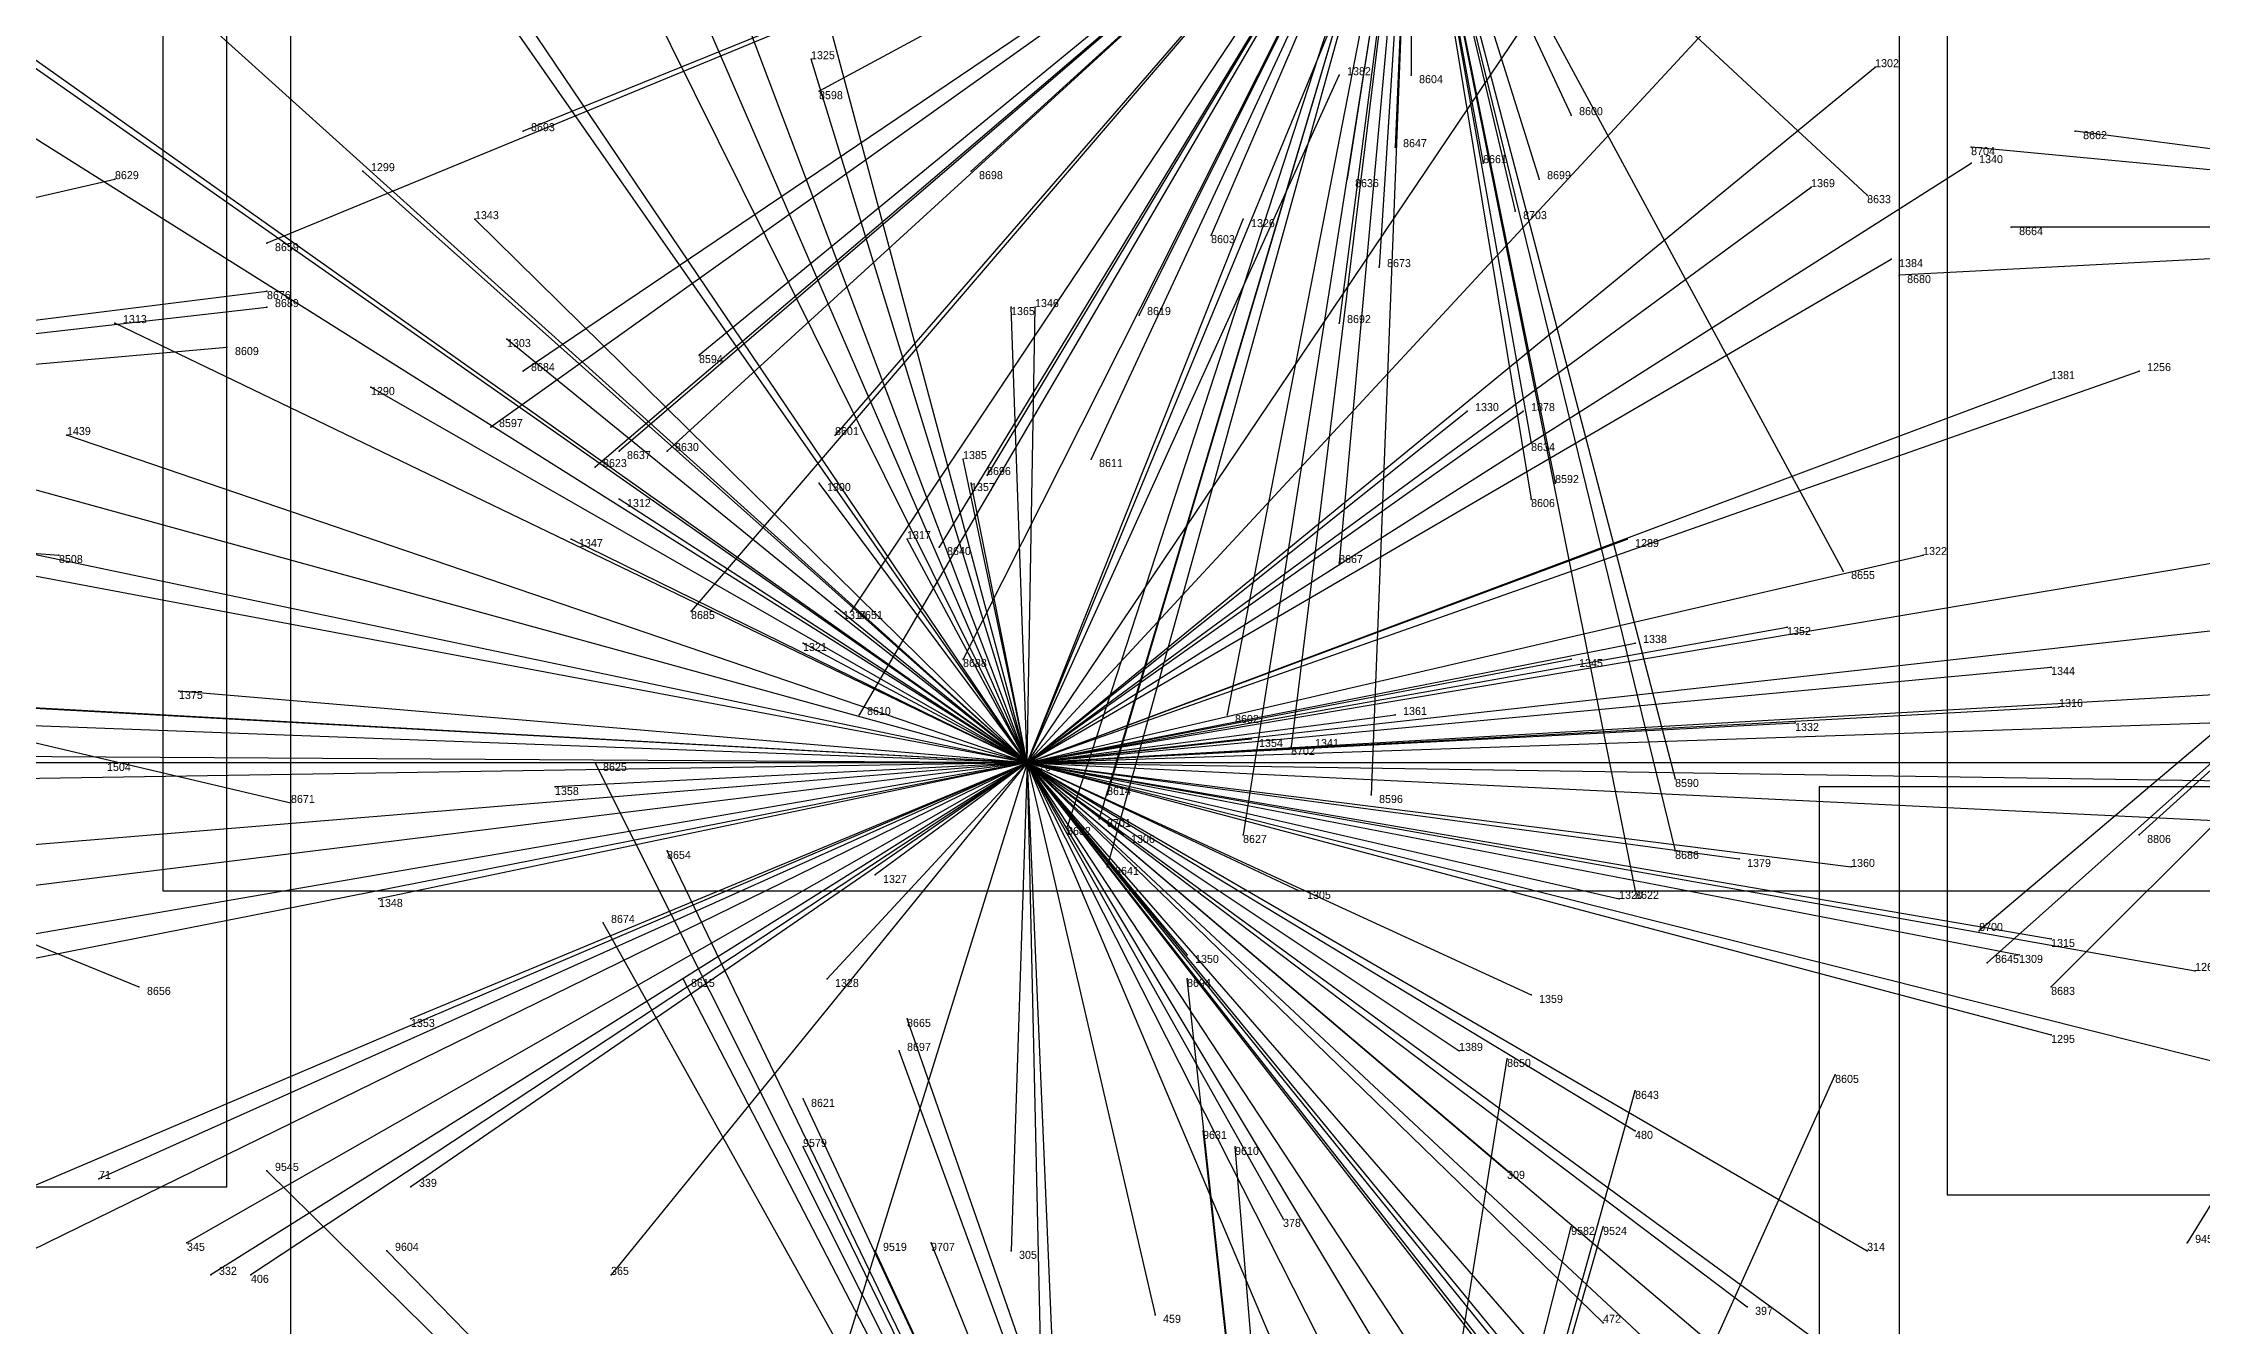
# Model space of a CAD drawing. Extents: x -0.07 to 1.1, y -0.07 to 1.1.
# Drawn here: x 0.244 to 0.514, y 0.2265 to 0.387 of the extents above; entities that cross this region are included whole.
import ezdxf

# ---------------------------------------------------------------- set-up
doc = ezdxf.new("R2010")
doc.units = 0
for name, color, linetype in [('Clients', 3, 'CONTINUOUS'), ('Facilities', 3, 'CONTINUOUS'), ('Facilities_lines', 3, 'CONTINUOUS'), ('Min_max_boxes', 1, 'CONTINUOUS'), ('Normals', 1, 'CONTINUOUS'), ('Source_points', 5, 'CONTINUOUS'), ('Text', 3, 'CONTINUOUS')]:
    doc.layers.add(name, color=color, linetype=linetype)

msp = doc.modelspace()

# ---------------------------------------------------------------- linework, layer by layer
at = {"layer": 'Clients', "color": 5}
for p in [(0.34, 0.385), (0.473, 0.384), (0.341, 0.381, 1), (0.406, 0.383), (0.415, 0.383, 1), (0.435, 0.378, 1), (0.304, 0.376, 1), (0.498, 0.376, 1), (0.413, 0.374, 1), (0.485, 0.374, 1), (0.253, 0.37, 1), (0.284, 0.371), (0.36, 0.371, 1), (0.407, 0.37, 1), (0.424, 0.372, 1), (0.431, 0.37, 1), (0.485, 0.372), (0.465, 0.369), (0.472, 0.368, 1), (0.298, 0.365), (0.394, 0.365), (0.428, 0.366, 1), (0.272, 0.362, 1), (0.39, 0.363, 1), (0.49, 0.364, 1), (0.475, 0.36), (0.411, 0.359, 1), (0.476, 0.358, 1), (0.272, 0.356, 1), (0.272, 0.354, 1), (0.365, 0.354), (0.368, 0.354), (0.253, 0.352), (0.381, 0.353, 1), (0.406, 0.352, 1), (0.267, 0.349, 1), (0.302, 0.35), (0.304, 0.346, 1), (0.326, 0.348, 1), (0.506, 0.346), (0.285, 0.344), (0.495, 0.345), (0.422, 0.341), (0.429, 0.341), (0.247, 0.338), (0.3, 0.339, 1), (0.343, 0.338, 1), (0.316, 0.336, 1), (0.322, 0.336, 1), (0.359, 0.335), (0.375, 0.335, 1), (0.43, 0.337, 1), (0.313, 0.334, 1), (0.362, 0.333, 1), (0.316, 0.33), (0.341, 0.332), (0.36, 0.332), (0.43, 0.33, 1), (0.433, 0.332, 1), (0.31, 0.325), (0.352, 0.325), (0.356, 0.324, 1), (0.442, 0.325), (0.246, 0.323, 1), (0.406, 0.322, 1), (0.479, 0.323), (0.469, 0.321, 1), (0.325, 0.316, 1), (0.343, 0.316), (0.345, 0.316, 1), (0.462, 0.314), (0.339, 0.312), (0.443, 0.312), (0.359, 0.31, 1), (0.435, 0.31), (0.495, 0.309), (0.261, 0.306), (0.346, 0.303, 1), (0.392, 0.303, 1), (0.413, 0.303), (0.496, 0.304), (0.395, 0.3), (0.463, 0.302), (0.252, 0.297), (0.313, 0.297, 1), (0.4, 0.299, 1), (0.402, 0.299), (0.448, 0.295, 1), (0.275, 0.292, 1), (0.308, 0.294), (0.377, 0.293, 1), (0.41, 0.293, 1), (0.372, 0.289, 1), (0.376, 0.29, 1), (0.379, 0.288), (0.394, 0.288, 1), (0.506, 0.288, 1), (0.322, 0.286, 1), (0.377, 0.284, 1), (0.448, 0.286, 1), (0.456, 0.285), (0.47, 0.284), (0.348, 0.283), (0.401, 0.281), (0.443, 0.281, 1), (0.286, 0.28), (0.441, 0.28), (0.314, 0.277, 1), (0.486, 0.276, 1), (0.387, 0.273), (0.491, 0.273), (0.495, 0.275), (0.324, 0.27, 1), (0.342, 0.27), (0.387, 0.27, 1), (0.487, 0.272, 1), (0.513, 0.271), (0.256, 0.269, 1), (0.43, 0.268), (0.495, 0.269, 1), (0.29, 0.265), (0.352, 0.265, 1), (0.495, 0.263), (0.351, 0.261, 1), (0.421, 0.261), (0.427, 0.26, 1), (0.468, 0.258, 1), (0.339, 0.255, 1), (0.443, 0.256, 1), (0.339, 0.249, 1), (0.389, 0.251, 1), (0.393, 0.249, 1), (0.443, 0.251), (0.272, 0.246, 1), (0.427, 0.246), (0.251, 0.245), (0.29, 0.244), (0.399, 0.24), (0.435, 0.239, 1), (0.439, 0.239, 1), (0.262, 0.237), (0.287, 0.236, 1), (0.348, 0.236, 1), (0.355, 0.237, 1), (0.365, 0.236), (0.472, 0.236), (0.512, 0.237, 1), (0.265, 0.233), (0.27, 0.233), (0.315, 0.233), (0.383, 0.228), (0.439, 0.227), (0.457, 0.229)]:
    msp.add_point(p, dxfattribs=at)
at = {"layer": 'Facilities', "color": 3}
msp.add_point((0.367, 0.297), dxfattribs=at)
at = {"layer": 'Facilities_lines', "color": 3}
for p, q in [((0.367, 0.297), (0.332, 0.428)), ((0.367, 0.297), (0.277, 0.426)), ((0.367, 0.297), (0.28, 0.426)), ((0.367, 0.297), (0.312, 0.424)), ((0.415, 0.421, 1), (0.272, 0.362, 1)), ((0.415, 0.421, 1), (0.3, 0.339, 1)), ((0.415, 0.421, 1), (0.304, 0.346, 1)), ((0.415, 0.421, 1), (0.304, 0.376, 1)), ((0.367, 0.297), (0.306, 0.42)), ((0.415, 0.421, 1), (0.313, 0.334, 1)), ((0.415, 0.421, 1), (0.316, 0.336, 1)), ((0.415, 0.421, 1), (0.322, 0.336, 1)), ((0.415, 0.421, 1), (0.325, 0.316, 1)), ((0.415, 0.421, 1), (0.326, 0.348, 1)), ((0.415, 0.421, 1), (0.341, 0.381, 1)), ((0.415, 0.421, 1), (0.343, 0.338, 1)), ((0.415, 0.421, 1), (0.345, 0.316, 1)), ((0.415, 0.421, 1), (0.346, 0.303, 1)), ((0.415, 0.421, 1), (0.356, 0.324, 1)), ((0.415, 0.421, 1), (0.359, 0.31, 1)), ((0.415, 0.421, 1), (0.36, 0.371, 1)), ((0.415, 0.421, 1), (0.362, 0.333, 1)), ((0.415, 0.421, 1), (0.372, 0.289, 1)), ((0.415, 0.421, 1), (0.375, 0.335, 1)), ((0.415, 0.421, 1), (0.376, 0.29, 1)), ((0.415, 0.421, 1), (0.377, 0.293, 1)), ((0.415, 0.421, 1), (0.377, 0.284, 1)), ((0.415, 0.421, 1), (0.381, 0.353, 1)), ((0.415, 0.421, 1), (0.39, 0.363, 1)), ((0.415, 0.421, 1), (0.392, 0.303, 1)), ((0.415, 0.421, 1), (0.394, 0.288, 1)), ((0.415, 0.421, 1), (0.4, 0.299, 1)), ((0.415, 0.421, 1), (0.406, 0.322, 1)), ((0.415, 0.421, 1), (0.406, 0.352, 1)), ((0.415, 0.421, 1), (0.407, 0.37, 1)), ((0.415, 0.421, 1), (0.41, 0.293, 1)), ((0.415, 0.421, 1), (0.411, 0.359, 1)), ((0.415, 0.421, 1), (0.413, 0.374, 1)), ((0.415, 0.421, 1), (0.448, 0.295, 1)), ((0.415, 0.421, 1), (0.433, 0.332, 1)), ((0.415, 0.421, 1), (0.435, 0.378, 1)), ((0.415, 0.421, 1), (0.415, 0.383, 1)), ((0.415, 0.421, 1), (0.43, 0.33, 1)), ((0.415, 0.421, 1), (0.443, 0.281, 1)), ((0.415, 0.421, 1), (0.472, 0.368, 1)), ((0.415, 0.421, 1), (0.43, 0.337, 1)), ((0.415, 0.421, 1), (0.469, 0.321, 1)), ((0.415, 0.421, 1), (0.424, 0.372, 1)), ((0.415, 0.421, 1), (0.448, 0.286, 1)), ((0.415, 0.421, 1), (0.431, 0.37, 1)), ((0.415, 0.421, 1), (0.428, 0.366, 1)), ((0.367, 0.297), (0.322, 0.416)), ((0.367, 0.297), (0.412, 0.406)), ((0.367, 0.297), (0.467, 0.405)), ((0.367, 0.297), (0.255, 0.398)), ((0.367, 0.297), (0.433, 0.395)), ((0.367, 0.297), (0.233, 0.392)), ((0.367, 0.297), (0.24, 0.386)), ((0.367, 0.297), (0.34, 0.385)), ((0.367, 0.297), (0.473, 0.384)), ((0.367, 0.297), (0.232, 0.382)), ((0.367, 0.297), (0.406, 0.383)), ((0.59, 0.364, 1), (0.498, 0.376, 1)), ((0.59, 0.364, 1), (0.485, 0.374, 1)), ((0.097, 0.334, 1), (0.253, 0.37, 1)), ((0.367, 0.297), (0.284, 0.371)), ((0.367, 0.297), (0.485, 0.372)), ((0.367, 0.297), (0.465, 0.369)), ((0.367, 0.297), (0.298, 0.365)), ((0.367, 0.297), (0.394, 0.365)), ((0.59, 0.364, 1), (0.476, 0.358, 1)), ((0.59, 0.364, 1), (0.486, 0.276, 1)), ((0.59, 0.364, 1), (0.487, 0.272, 1)), ((0.59, 0.364, 1), (0.49, 0.364, 1)), ((0.59, 0.364, 1), (0.495, 0.269, 1)), ((0.59, 0.364, 1), (0.506, 0.288, 1)), ((0.59, 0.364, 1), (0.512, 0.237, 1)), ((0.367, 0.297), (0.475, 0.36)), ((0.097, 0.334, 1), (0.272, 0.356, 1)), ((0.097, 0.334, 1), (0.272, 0.354, 1)), ((0.367, 0.297), (0.365, 0.354)), ((0.367, 0.297), (0.368, 0.354)), ((0.367, 0.297), (0.253, 0.352)), ((0.097, 0.334, 1), (0.267, 0.349, 1)), ((0.367, 0.297), (0.302, 0.35)), ((0.367, 0.297), (0.506, 0.346)), ((0.367, 0.297), (0.285, 0.344)), ((0.367, 0.297), (0.495, 0.345)), ((0.367, 0.297), (0.422, 0.341)), ((0.367, 0.297), (0.429, 0.341)), ((0.367, 0.297), (0.247, 0.338)), ((0.367, 0.297), (0.186, 0.335)), ((0.367, 0.297), (0.359, 0.335)), ((0.097, 0.334, 1), (0.246, 0.323, 1)), ((0.097, 0.334, 1), (0.256, 0.269, 1)), ((0.097, 0.334, 1), (0.275, 0.292, 1)), ((0.367, 0.297), (0.24, 0.332)), ((0.367, 0.297), (0.316, 0.33)), ((0.367, 0.297), (0.341, 0.332)), ((0.367, 0.297), (0.36, 0.332)), ((0.367, 0.297), (0.213, 0.326)), ((0.367, 0.297), (0.31, 0.325)), ((0.367, 0.297), (0.352, 0.325)), ((0.367, 0.297), (0.442, 0.325)), ((0.367, 0.297), (0.521, 0.323)), ((0.367, 0.297), (0.479, 0.323)), ((0.367, 0.297), (0.343, 0.316)), ((0.367, 0.297), (0.528, 0.315)), ((0.367, 0.297), (0.462, 0.314)), ((0.367, 0.297), (0.339, 0.312)), ((0.367, 0.297), (0.443, 0.312)), ((0.367, 0.297), (0.435, 0.31)), ((0.367, 0.297), (0.495, 0.309)), ((0.367, 0.297), (0.185, 0.307)), ((0.367, 0.297), (0.187, 0.307)), ((0.367, 0.297), (0.261, 0.306)), ((0.367, 0.297), (0.523, 0.306)), ((0.367, 0.297), (0.18, 0.304)), ((0.367, 0.297), (0.496, 0.304)), ((0.367, 0.297), (0.543, 0.303)), ((0.367, 0.297), (0.413, 0.303)), ((0.367, 0.297), (0.463, 0.302)), ((0.367, 0.297), (0.395, 0.3)), ((0.367, 0.297), (0.154, 0.255)), ((0.367, 0.297), (0.161, 0.28)), ((0.367, 0.297), (0.173, 0.273)), ((0.367, 0.297), (0.177, 0.294)), ((0.367, 0.297), (0.199, 0.268)), ((0.367, 0.297), (0.205, 0.228)), ((0.367, 0.297), (0.211, 0.298)), ((0.367, 0.297), (0.218, 0.224)), ((0.367, 0.297), (0.251, 0.245)), ((0.367, 0.297), (0.252, 0.297)), ((0.367, 0.297), (0.262, 0.237)), ((0.367, 0.297), (0.265, 0.233)), ((0.367, 0.297), (0.27, 0.233)), ((0.367, 0.297), (0.286, 0.28)), ((0.367, 0.297), (0.29, 0.244)), ((0.367, 0.297), (0.29, 0.265)), ((0.367, 0.297), (0.308, 0.294)), ((0.404, 0.116, 1), (0.313, 0.297, 1)), ((0.367, 0.297), (0.315, 0.233)), ((0.367, 0.297), (0.336, 0.197)), ((0.367, 0.297), (0.342, 0.27)), ((0.367, 0.297), (0.348, 0.283)), ((0.367, 0.297), (0.365, 0.236)), ((0.367, 0.297), (0.402, 0.299)), ((0.367, 0.297), (0.414, 0.186)), ((0.367, 0.297), (0.451, 0.19)), ((0.367, 0.297), (0.415, 0.224)), ((0.367, 0.297), (0.415, 0.217)), ((0.367, 0.297), (0.399, 0.24)), ((0.367, 0.297), (0.44, 0.213)), ((0.367, 0.297), (0.371, 0.204)), ((0.367, 0.297), (0.426, 0.224)), ((0.367, 0.297), (0.369, 0.208)), ((0.367, 0.297), (0.405, 0.222)), ((0.367, 0.297), (0.437, 0.207)), ((0.367, 0.297), (0.427, 0.246)), ((0.367, 0.297), (0.453, 0.224)), ((0.367, 0.297), (0.383, 0.228)), ((0.367, 0.297), (0.439, 0.227)), ((0.367, 0.297), (0.443, 0.251)), ((0.367, 0.297), (0.401, 0.281)), ((0.367, 0.297), (0.379, 0.288)), ((0.367, 0.297), (0.441, 0.28)), ((0.367, 0.297), (0.456, 0.214)), ((0.367, 0.297), (0.457, 0.229)), ((0.367, 0.297), (0.472, 0.236)), ((0.367, 0.297), (0.513, 0.271)), ((0.367, 0.297), (0.495, 0.263)), ((0.367, 0.297), (0.491, 0.273)), ((0.367, 0.297), (0.495, 0.275)), ((0.367, 0.297), (0.459, 0.185)), ((0.367, 0.297), (0.522, 0.258)), ((0.367, 0.297), (0.553, 0.288)), ((0.367, 0.297), (0.387, 0.273)), ((0.367, 0.297), (0.43, 0.268)), ((0.367, 0.297), (0.47, 0.284)), ((0.367, 0.297), (0.486, 0.21)), ((0.367, 0.297), (0.57, 0.294)), ((0.367, 0.297), (0.456, 0.285)), ((0.367, 0.297), (0.421, 0.261)), ((0.404, 0.116, 1), (0.322, 0.286, 1)), ((0.404, 0.116, 1), (0.314, 0.277, 1)), ((0.404, 0.116, 1), (0.324, 0.27, 1)), ((0.404, 0.116, 1), (0.387, 0.27, 1)), ((0.404, 0.116, 1), (0.352, 0.265, 1)), ((0.404, 0.116, 1), (0.351, 0.261, 1)), ((0.404, 0.116, 1), (0.427, 0.26, 1)), ((0.404, 0.116, 1), (0.468, 0.258, 1)), ((0.404, 0.116, 1), (0.339, 0.255, 1)), ((0.404, 0.116, 1), (0.443, 0.256, 1)), ((0.404, 0.116, 1), (0.339, 0.249, 1)), ((0.404, 0.116, 1), (0.389, 0.251, 1)), ((0.404, 0.116, 1), (0.393, 0.249, 1)), ((0.404, 0.116, 1), (0.272, 0.246, 1)), ((0.404, 0.116, 1), (0.439, 0.239, 1)), ((0.404, 0.116, 1), (0.435, 0.239, 1)), ((0.404, 0.116, 1), (0.287, 0.236, 1)), ((0.404, 0.116, 1), (0.348, 0.236, 1)), ((0.404, 0.116, 1), (0.355, 0.237, 1))]:
    msp.add_line(p, q, dxfattribs=at)
at = {"layer": 'Min_max_boxes', "color": 1}
for p, q in [((0.259, 0.611, 1), (0.259, 0.281, 1)), ((0.259, 0.611, 1), (0.259, 0.281, 1)), ((0.267, 0.244), (0.267, 0.556)), ((0.267, 0.244), (0.267, 0.556)), ((0.476, 0.547, 1), (0.476, 0.217, 1)), ((0.476, 0.547, 1), (0.476, 0.217, 1)), ((0.482, 0.525), (0.482, 0.243)), ((0.482, 0.525), (0.482, 0.243)), ((0.275, 0.11, 1), (0.275, 0.416, 1)), ((0.275, 0.11, 1), (0.275, 0.416, 1)), ((0.552, 0.297, 1), (0.164, 0.297, 1)), ((0.552, 0.297, 1), (0.164, 0.297, 1)), ((0.721, 0.294), (0.466, 0.294)), ((0.466, 0.294), (0.466, 0.071)), ((0.721, 0.294), (0.466, 0.294)), ((0.466, 0.294), (0.466, 0.071)), ((0.466, 0.294), (0.466, 0.294)), ((0.259, 0.281, 1), (0.525, 0.281, 1)), ((0.259, 0.281, 1), (0.525, 0.281, 1)), ((0.259, 0.281, 1), (0.259, 0.281, 1)), ((0.053, 0.244), (0.267, 0.244)), ((0.053, 0.244), (0.267, 0.244)), ((0.267, 0.244), (0.267, 0.244)), ((0.482, 0.243), (0.834, 0.243)), ((0.482, 0.243), (0.834, 0.243)), ((0.482, 0.243), (0.482, 0.243))]:
    msp.add_line(p, q, dxfattribs=at)
at = {"layer": 'Normals', "color": 1}
for p, q in [((0.34, 0.385), (0.34, 0.385, 0.1)), ((0.473, 0.384), (0.473, 0.384, 0.1)), ((0.341, 0.381, 1), (0.341, 0.381, 1.1)), ((0.406, 0.383), (0.406, 0.383, 0.1)), ((0.415, 0.383, 1), (0.415, 0.383, 1.1)), ((0.435, 0.378, 1), (0.435, 0.378, 1.1)), ((0.304, 0.376, 1), (0.304, 0.376, 1.1)), ((0.498, 0.376, 1), (0.498, 0.376, 1.1)), ((0.413, 0.374, 1), (0.413, 0.374, 1.1)), ((0.485, 0.374, 1), (0.485, 0.374, 1.1)), ((0.253, 0.37, 1), (0.253, 0.37, 1.1)), ((0.284, 0.371), (0.284, 0.371, 0.1)), ((0.36, 0.371, 1), (0.36, 0.371, 1.1)), ((0.407, 0.37, 1), (0.407, 0.37, 1.1)), ((0.424, 0.372, 1), (0.424, 0.372, 1.1)), ((0.431, 0.37, 1), (0.431, 0.37, 1.1)), ((0.485, 0.372), (0.485, 0.372, 0.1)), ((0.465, 0.369), (0.465, 0.369, 0.1)), ((0.472, 0.368, 1), (0.472, 0.368, 1.1)), ((0.298, 0.365), (0.298, 0.365, 0.1)), ((0.394, 0.365), (0.394, 0.365, 0.1)), ((0.428, 0.366, 1), (0.428, 0.366, 1.1)), ((0.272, 0.362, 1), (0.272, 0.362, 1.1)), ((0.39, 0.363, 1), (0.39, 0.363, 1.1)), ((0.49, 0.364, 1), (0.49, 0.364, 1.1)), ((0.475, 0.36), (0.475, 0.36, 0.1)), ((0.411, 0.359, 1), (0.411, 0.359, 1.1)), ((0.476, 0.358, 1), (0.476, 0.358, 1.1)), ((0.272, 0.356, 1), (0.272, 0.356, 1.1)), ((0.272, 0.354, 1), (0.272, 0.354, 1.1)), ((0.365, 0.354), (0.365, 0.354, 0.1)), ((0.368, 0.354), (0.368, 0.354, 0.1)), ((0.253, 0.352), (0.253, 0.352, 0.1)), ((0.381, 0.353, 1), (0.381, 0.353, 1.1)), ((0.406, 0.352, 1), (0.406, 0.352, 1.1)), ((0.267, 0.349, 1), (0.267, 0.349, 1.1)), ((0.302, 0.35), (0.302, 0.35, 0.1)), ((0.304, 0.346, 1), (0.304, 0.346, 1.1)), ((0.326, 0.348, 1), (0.326, 0.348, 1.1)), ((0.506, 0.346), (0.506, 0.346, 0.1)), ((0.285, 0.344), (0.285, 0.344, 0.1)), ((0.495, 0.345), (0.495, 0.345, 0.1)), ((0.422, 0.341), (0.422, 0.341, 0.1)), ((0.429, 0.341), (0.429, 0.341, 0.1)), ((0.247, 0.338), (0.247, 0.338, 0.1)), ((0.3, 0.339, 1), (0.3, 0.339, 1.1)), ((0.343, 0.338, 1), (0.343, 0.338, 1.1)), ((0.316, 0.336, 1), (0.316, 0.336, 1.1)), ((0.322, 0.336, 1), (0.322, 0.336, 1.1)), ((0.359, 0.335), (0.359, 0.335, 0.1)), ((0.375, 0.335, 1), (0.375, 0.335, 1.1)), ((0.43, 0.337, 1), (0.43, 0.337, 1.1)), ((0.313, 0.334, 1), (0.313, 0.334, 1.1)), ((0.362, 0.333, 1), (0.362, 0.333, 1.1)), ((0.316, 0.33), (0.316, 0.33, 0.1)), ((0.341, 0.332), (0.341, 0.332, 0.1)), ((0.36, 0.332), (0.36, 0.332, 0.1)), ((0.43, 0.33, 1), (0.43, 0.33, 1.1)), ((0.433, 0.332, 1), (0.433, 0.332, 1.1)), ((0.31, 0.325), (0.31, 0.325, 0.1)), ((0.352, 0.325), (0.352, 0.325, 0.1)), ((0.356, 0.324, 1), (0.356, 0.324, 1.1)), ((0.442, 0.325), (0.442, 0.325, 0.1)), ((0.246, 0.323, 1), (0.246, 0.323, 1.1)), ((0.406, 0.322, 1), (0.406, 0.322, 1.1)), ((0.479, 0.323), (0.479, 0.323, 0.1)), ((0.469, 0.321, 1), (0.469, 0.321, 1.1)), ((0.325, 0.316, 1), (0.325, 0.316, 1.1)), ((0.343, 0.316), (0.343, 0.316, 0.1)), ((0.345, 0.316, 1), (0.345, 0.316, 1.1)), ((0.462, 0.314), (0.462, 0.314, 0.1)), ((0.339, 0.312), (0.339, 0.312, 0.1)), ((0.443, 0.312), (0.443, 0.312, 0.1)), ((0.359, 0.31, 1), (0.359, 0.31, 1.1)), ((0.435, 0.31), (0.435, 0.31, 0.1)), ((0.495, 0.309), (0.495, 0.309, 0.1)), ((0.261, 0.306), (0.261, 0.306, 0.1)), ((0.346, 0.303, 1), (0.346, 0.303, 1.1)), ((0.392, 0.303, 1), (0.392, 0.303, 1.1)), ((0.413, 0.303), (0.413, 0.303, 0.1)), ((0.496, 0.304), (0.496, 0.304, 0.1)), ((0.395, 0.3), (0.395, 0.3, 0.1)), ((0.463, 0.302), (0.463, 0.302, 0.1)), ((0.252, 0.297), (0.252, 0.297, 0.1)), ((0.313, 0.297, 1), (0.313, 0.297, 1.1)), ((0.367, 0.297), (0.367, 0.297, 0.1)), ((0.4, 0.299, 1), (0.4, 0.299, 1.1)), ((0.402, 0.299), (0.402, 0.299, 0.1)), ((0.448, 0.295, 1), (0.448, 0.295, 1.1)), ((0.275, 0.292, 1), (0.275, 0.292, 1.1)), ((0.308, 0.294), (0.308, 0.294, 0.1)), ((0.377, 0.293, 1), (0.377, 0.293, 1.1)), ((0.41, 0.293, 1), (0.41, 0.293, 1.1)), ((0.372, 0.289, 1), (0.372, 0.289, 1.1)), ((0.376, 0.29, 1), (0.376, 0.29, 1.1)), ((0.379, 0.288), (0.379, 0.288, 0.1)), ((0.394, 0.288, 1), (0.394, 0.288, 1.1)), ((0.506, 0.288, 1), (0.506, 0.288, 1.1)), ((0.322, 0.286, 1), (0.322, 0.286, 1.1)), ((0.377, 0.284, 1), (0.377, 0.284, 1.1)), ((0.448, 0.286, 1), (0.448, 0.286, 1.1)), ((0.456, 0.285), (0.456, 0.285, 0.1)), ((0.47, 0.284), (0.47, 0.284, 0.1)), ((0.348, 0.283), (0.348, 0.283, 0.1)), ((0.401, 0.281), (0.401, 0.281, 0.1)), ((0.443, 0.281, 1), (0.443, 0.281, 1.1)), ((0.286, 0.28), (0.286, 0.28, 0.1)), ((0.441, 0.28), (0.441, 0.28, 0.1)), ((0.314, 0.277, 1), (0.314, 0.277, 1.1)), ((0.486, 0.276, 1), (0.486, 0.276, 1.1)), ((0.387, 0.273), (0.387, 0.273, 0.1)), ((0.491, 0.273), (0.491, 0.273, 0.1)), ((0.495, 0.275), (0.495, 0.275, 0.1)), ((0.324, 0.27, 1), (0.324, 0.27, 1.1)), ((0.342, 0.27), (0.342, 0.27, 0.1)), ((0.387, 0.27, 1), (0.387, 0.27, 1.1)), ((0.487, 0.272, 1), (0.487, 0.272, 1.1)), ((0.513, 0.271), (0.513, 0.271, 0.1)), ((0.256, 0.269, 1), (0.256, 0.269, 1.1)), ((0.43, 0.268), (0.43, 0.268, 0.1)), ((0.495, 0.269, 1), (0.495, 0.269, 1.1)), ((0.29, 0.265), (0.29, 0.265, 0.1)), ((0.352, 0.265, 1), (0.352, 0.265, 1.1)), ((0.495, 0.263), (0.495, 0.263, 0.1)), ((0.351, 0.261, 1), (0.351, 0.261, 1.1)), ((0.421, 0.261), (0.421, 0.261, 0.1)), ((0.427, 0.26, 1), (0.427, 0.26, 1.1)), ((0.468, 0.258, 1), (0.468, 0.258, 1.1)), ((0.339, 0.255, 1), (0.339, 0.255, 1.1)), ((0.443, 0.256, 1), (0.443, 0.256, 1.1)), ((0.339, 0.249, 1), (0.339, 0.249, 1.1)), ((0.389, 0.251, 1), (0.389, 0.251, 1.1)), ((0.393, 0.249, 1), (0.393, 0.249, 1.1)), ((0.443, 0.251), (0.443, 0.251, 0.1)), ((0.272, 0.246, 1), (0.272, 0.246, 1.1)), ((0.427, 0.246), (0.427, 0.246, 0.1)), ((0.251, 0.245), (0.251, 0.245, 0.1)), ((0.29, 0.244), (0.29, 0.244, 0.1)), ((0.399, 0.24), (0.399, 0.24, 0.1)), ((0.435, 0.239, 1), (0.435, 0.239, 1.1)), ((0.439, 0.239, 1), (0.439, 0.239, 1.1)), ((0.262, 0.237), (0.262, 0.237, 0.1)), ((0.287, 0.236, 1), (0.287, 0.236, 1.1)), ((0.348, 0.236, 1), (0.348, 0.236, 1.1)), ((0.355, 0.237, 1), (0.355, 0.237, 1.1)), ((0.365, 0.236), (0.365, 0.236, 0.1)), ((0.472, 0.236), (0.472, 0.236, 0.1)), ((0.512, 0.237, 1), (0.512, 0.237, 1.1)), ((0.265, 0.233), (0.265, 0.233, 0.1)), ((0.27, 0.233), (0.27, 0.233, 0.1)), ((0.315, 0.233), (0.315, 0.233, 0.1)), ((0.383, 0.228), (0.383, 0.228, 0.1)), ((0.439, 0.227), (0.439, 0.227, 0.1)), ((0.457, 0.229), (0.457, 0.229, 0.1))]:
    msp.add_line(p, q, dxfattribs=at)
at = {"layer": 'Source_points', "color": 5}
for p in [(0.34, 0.385), (0.473, 0.384), (0.341, 0.381, 1), (0.406, 0.383), (0.415, 0.383, 1), (0.435, 0.378, 1), (0.304, 0.376, 1), (0.498, 0.376, 1), (0.413, 0.374, 1), (0.485, 0.374, 1), (0.253, 0.37, 1), (0.284, 0.371), (0.36, 0.371, 1), (0.407, 0.37, 1), (0.424, 0.372, 1), (0.431, 0.37, 1), (0.485, 0.372), (0.465, 0.369), (0.472, 0.368, 1), (0.298, 0.365), (0.394, 0.365), (0.428, 0.366, 1), (0.272, 0.362, 1), (0.39, 0.363, 1), (0.49, 0.364, 1), (0.475, 0.36), (0.411, 0.359, 1), (0.476, 0.358, 1), (0.272, 0.356, 1), (0.272, 0.354, 1), (0.365, 0.354), (0.368, 0.354), (0.253, 0.352), (0.381, 0.353, 1), (0.406, 0.352, 1), (0.267, 0.349, 1), (0.302, 0.35), (0.304, 0.346, 1), (0.326, 0.348, 1), (0.506, 0.346), (0.285, 0.344), (0.495, 0.345), (0.422, 0.341), (0.429, 0.341), (0.247, 0.338), (0.3, 0.339, 1), (0.343, 0.338, 1), (0.316, 0.336, 1), (0.322, 0.336, 1), (0.359, 0.335), (0.375, 0.335, 1), (0.43, 0.337, 1), (0.313, 0.334, 1), (0.362, 0.333, 1), (0.316, 0.33), (0.341, 0.332), (0.36, 0.332), (0.43, 0.33, 1), (0.433, 0.332, 1), (0.31, 0.325), (0.352, 0.325), (0.356, 0.324, 1), (0.442, 0.325), (0.246, 0.323, 1), (0.406, 0.322, 1), (0.479, 0.323), (0.469, 0.321, 1), (0.325, 0.316, 1), (0.343, 0.316), (0.345, 0.316, 1), (0.462, 0.314), (0.339, 0.312), (0.443, 0.312), (0.359, 0.31, 1), (0.435, 0.31), (0.495, 0.309), (0.261, 0.306), (0.346, 0.303, 1), (0.392, 0.303, 1), (0.413, 0.303), (0.496, 0.304), (0.395, 0.3), (0.463, 0.302), (0.252, 0.297), (0.313, 0.297, 1), (0.367, 0.297), (0.4, 0.299, 1), (0.402, 0.299), (0.448, 0.295, 1), (0.275, 0.292, 1), (0.308, 0.294), (0.377, 0.293, 1), (0.41, 0.293, 1), (0.372, 0.289, 1), (0.376, 0.29, 1), (0.379, 0.288), (0.394, 0.288, 1), (0.506, 0.288, 1), (0.322, 0.286, 1), (0.377, 0.284, 1), (0.448, 0.286, 1), (0.456, 0.285), (0.47, 0.284), (0.348, 0.283), (0.401, 0.281), (0.443, 0.281, 1), (0.286, 0.28), (0.441, 0.28), (0.314, 0.277, 1), (0.486, 0.276, 1), (0.387, 0.273), (0.491, 0.273), (0.495, 0.275), (0.324, 0.27, 1), (0.342, 0.27), (0.387, 0.27, 1), (0.487, 0.272, 1), (0.513, 0.271), (0.256, 0.269, 1), (0.43, 0.268), (0.495, 0.269, 1), (0.29, 0.265), (0.352, 0.265, 1), (0.495, 0.263), (0.351, 0.261, 1), (0.421, 0.261), (0.427, 0.26, 1), (0.468, 0.258, 1), (0.339, 0.255, 1), (0.443, 0.256, 1), (0.339, 0.249, 1), (0.389, 0.251, 1), (0.393, 0.249, 1), (0.443, 0.251), (0.272, 0.246, 1), (0.427, 0.246), (0.251, 0.245), (0.29, 0.244), (0.399, 0.24), (0.435, 0.239, 1), (0.439, 0.239, 1), (0.262, 0.237), (0.287, 0.236, 1), (0.348, 0.236, 1), (0.355, 0.237, 1), (0.365, 0.236), (0.472, 0.236), (0.512, 0.237, 1), (0.265, 0.233), (0.27, 0.233), (0.315, 0.233), (0.383, 0.228), (0.439, 0.227), (0.457, 0.229)]:
    msp.add_point(p, dxfattribs=at)

# ---------------------------------------------------------------- texts
at = {"layer": 'Text', "color": 3}
for s, p in [('1325', (0.34, 0.385)), ('1382', (0.407, 0.383)), ('1302', (0.473, 0.384)), ('8598', (0.341, 0.38, 1)), ('8604', (0.416, 0.382, 1)), ('8600', (0.436, 0.378, 1)), ('8693', (0.305, 0.376, 1)), ('8662', (0.499, 0.375, 1)), ('8647', (0.414, 0.374, 1)), ('8661', (0.424, 0.372, 1)), ('8704', (0.485, 0.373, 1)), ('1340', (0.486, 0.372)), ('8629', (0.253, 0.37, 1)), ('1299', (0.285, 0.371)), ('8698', (0.361, 0.37, 1)), ('8636', (0.408, 0.369, 1)), ('8699', (0.432, 0.37, 1)), ('1369', (0.465, 0.369)), ('8633', (0.472, 0.367, 1)), ('1343', (0.298, 0.365)), ('1326', (0.395, 0.364)), ('8703', (0.429, 0.365, 1)), ('8659', (0.273, 0.361, 1)), ('8603', (0.39, 0.362, 1)), ('8664', (0.491, 0.363, 1)), ('8673', (0.412, 0.359, 1)), ('1384', (0.476, 0.359)), ('8680', (0.477, 0.357, 1)), ('8676', (0.272, 0.355, 1)), ('8689', (0.273, 0.354, 1)), ('1365', (0.365, 0.353)), ('1346', (0.368, 0.354)), ('8619', (0.382, 0.353, 1)), ('1313', (0.254, 0.352)), ('8692', (0.407, 0.352, 1)), ('8609', (0.268, 0.348, 1)), ('1303', (0.302, 0.349)), ('8684', (0.305, 0.346, 1)), ('8594', (0.326, 0.347, 1)), ('1381', (0.495, 0.345)), ('1256', (0.507, 0.346)), ('1290', (0.285, 0.343)), ('1330', (0.423, 0.341)), ('1378', (0.43, 0.341)), ('1439', (0.247, 0.338)), ('8597', (0.301, 0.339, 1)), ('8601', (0.343, 0.338, 1)), ('8623', (0.314, 0.334, 1)), ('8637', (0.317, 0.335, 1)), ('8630', (0.323, 0.336, 1)), ('1385', (0.359, 0.335)), ('8611', (0.376, 0.334, 1)), ('8634', (0.43, 0.336, 1)), ('1300', (0.342, 0.331)), ('1357', (0.36, 0.331)), ('8696', (0.362, 0.333, 1)), ('8592', (0.433, 0.332, 1)), ('1312', (0.317, 0.329)), ('8606', (0.43, 0.329, 1)), ('1347', (0.311, 0.324)), ('1317', (0.352, 0.325)), ('8640', (0.357, 0.323, 1)), ('1289', (0.443, 0.324)), ('1322', (0.479, 0.323)), ('8508', (0.246, 0.322, 1)), ('8667', (0.406, 0.322, 1)), ('8655', (0.47, 0.32, 1)), ('8685', (0.325, 0.315, 1)), ('1314', (0.344, 0.315)), ('8651', (0.346, 0.315, 1)), ('1352', (0.462, 0.313)), ('1321', (0.339, 0.311)), ('1338', (0.444, 0.312)), ('8688', (0.359, 0.309, 1)), ('1345', (0.436, 0.309)), ('1344', (0.495, 0.308)), ('1375', (0.261, 0.305)), ('8610', (0.347, 0.303, 1)), ('8602', (0.393, 0.302, 1)), ('1361', (0.414, 0.303)), ('1316', (0.496, 0.304)), ('1354', (0.396, 0.299)), ('1341', (0.403, 0.299)), ('1332', (0.463, 0.301)), ('1504', (0.252, 0.296)), ('8625', (0.314, 0.296, 1)), ('1376', (0.367, 0.296)), ('8702', (0.4, 0.298, 1)), ('8590', (0.448, 0.294, 1)), ('8671', (0.275, 0.292, 1)), ('1358', (0.308, 0.293)), ('8614', (0.377, 0.293, 1)), ('8596', (0.411, 0.292, 1)), ('8682', (0.372, 0.288, 1)), ('8701', (0.377, 0.289, 1)), ('1306', (0.38, 0.287)), ('8627', (0.394, 0.287, 1)), ('8806', (0.507, 0.287, 1)), ('8654', (0.322, 0.285, 1)), ('8641', (0.378, 0.283, 1)), ('8686', (0.448, 0.285, 1)), ('1379', (0.457, 0.284)), ('1360', (0.47, 0.284)), ('1327', (0.349, 0.282)), ('1305', (0.402, 0.28)), ('1320', (0.441, 0.28)), ('8622', (0.443, 0.28, 1)), ('1348', (0.286, 0.279)), ('8674', (0.315, 0.277, 1)), ('8700', (0.486, 0.276, 1)), ('1350', (0.388, 0.272)), ('8645', (0.488, 0.272, 1)), ('1309', (0.491, 0.272)), ('1315', (0.495, 0.274)), ('8615', (0.325, 0.269, 1)), ('1328', (0.343, 0.269)), ('8694', (0.387, 0.269, 1)), ('1268', (0.513, 0.271)), ('8656', (0.257, 0.268, 1)), ('1359', (0.431, 0.267)), ('8683', (0.495, 0.268, 1)), ('1353', (0.29, 0.264)), ('8665', (0.352, 0.264, 1)), ('8697', (0.352, 0.261, 1)), ('1389', (0.421, 0.261)), ('1295', (0.495, 0.262)), ('8650', (0.427, 0.259, 1)), ('8605', (0.468, 0.257, 1)), ('8621', (0.34, 0.254, 1)), ('8643', (0.443, 0.255, 1)), ('9579', (0.339, 0.249, 1)), ('9631', (0.389, 0.25, 1)), ('9610', (0.393, 0.248, 1)), ('480', (0.443, 0.25)), ('71', (0.251, 0.245)), ('9545', (0.273, 0.246, 1)), ('309', (0.427, 0.245)), ('339', (0.291, 0.244)), ('378', (0.399, 0.239)), ('9582', (0.435, 0.238, 1)), ('9524', (0.439, 0.238, 1)), ('9451', (0.513, 0.237, 1)), ('345', (0.262, 0.236)), ('9604', (0.288, 0.236, 1)), ('9519', (0.349, 0.236, 1)), ('9707', (0.355, 0.236, 1)), ('305', (0.366, 0.235)), ('314', (0.472, 0.236)), ('332', (0.266, 0.233)), ('406', (0.27, 0.232)), ('365', (0.315, 0.233)), ('459', (0.384, 0.227)), ('472', (0.439, 0.227)), ('397', (0.458, 0.228))]:
    msp.add_text(s, height=0.001, dxfattribs=at).set_placement(p)

doc.saveas('drawing.dxf')
